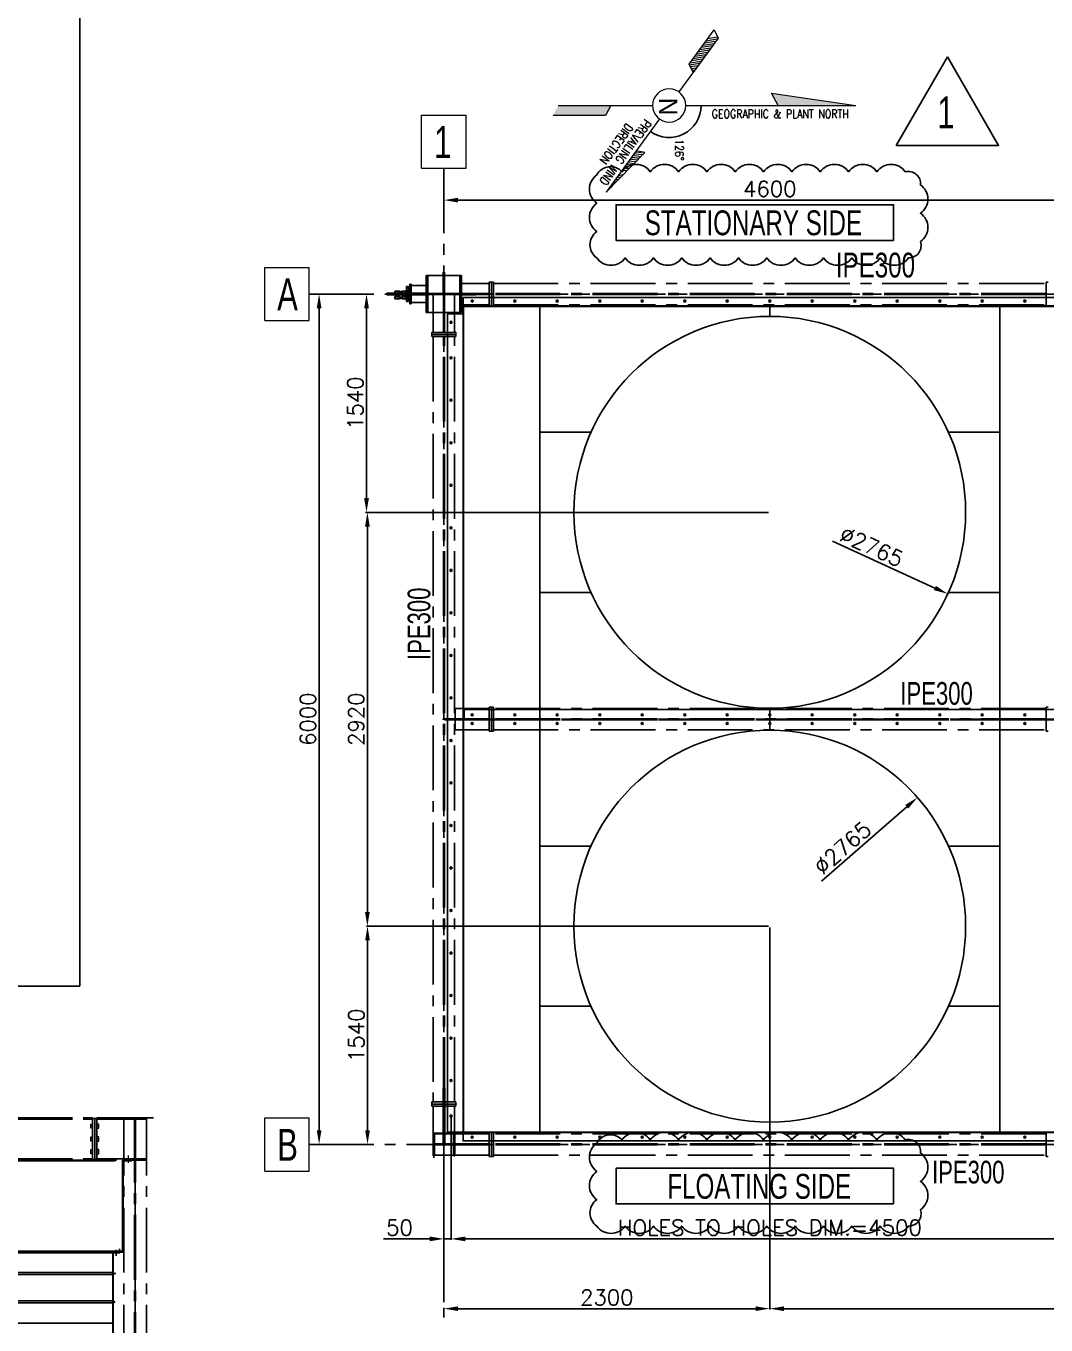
# Model space of a CAD drawing. Header units: inches. Extents: x 212980 to 238967, y -33384 to 2238.
# Drawn here: x 227657 to 231257, y -8235 to -3652 of the extents above; entities that cross this region are included whole.
import ezdxf
from ezdxf.enums import TextEntityAlignment as Align

# ---------------------------------------------------------------- set-up
doc = ezdxf.new("R2010")
doc.units = ezdxf.units.IN
doc.header["$LTSCALE"] = 15
doc.header["$MEASUREMENT"] = 0
for name, pattern in [('CENTER2', [28.575, 19.05, -3.175, 3.175, -3.175]), ('HIDDEN', [0.375, 0.25, -0.125]), ('XKITLINE00', [0])]:
    doc.linetypes.add(name, pattern=pattern)
doc.layers.get('Defpoints').update_dxf_attribs({"lineweight": 0})
for name, color, linetype in [('1', 1, 'Continuous'), ('Border', 7, 'Continuous'), ('CLOWD', 3, 'Continuous'), ('line', 7, 'Continuous'), ('xref-1$0$FILL', 1, 'Continuous')]:
    doc.layers.add(name, color=color, linetype=linetype)
for name, color, linetype, lineweight in [('Bolt', 7, 'Continuous', 0), ('Part', 2, 'Continuous', 0), ('PartMark', 3, 'Continuous', 0)]:
    doc.layers.add(name, color=color, linetype=linetype, lineweight=lineweight)
doc.styles.add('ARIAL_NARROW', font='ARIALN.TTF')
doc.styles.add('ROMANS', font='ROMANS.shx')
doc.styles.add('ROMANT', font='tunga.ttf')
doc.dimstyles.new('4', dxfattribs={"dimtxt": 55, "dimasz": 50, "dimexe": 3, "dimexo": 5, "dimgap": 12, "dimtad": 1, "dimdec": 0, "dimdsep": 46, "dimtxsty": 'ROMANS', "dimcen": 2.5, "dimclrd": 6, "dimclre": 6, "dimclrt": 2, "dimadec": 0, "dimazin": 0, "dimtfac": 1, "dimtdec": 0, "dimtmove": 0, "dimatfit": 3, "dimfxl": 1, "dimarcsym": 0})

# ---------------------------------------------------------------- blocks, each defined once
blk = doc.blocks.new('ZCF')
at = {"color": 3, "linetype": 'CENTER2', "ltscale": 7}
for p, q in [((137457.4, -43441), (137457.4, -43397.5)), ((140272.4, -43441), (140272.4, -43397.5)), ((140272.4, -43441), (140272.4, -43397.5)), ((137489.9, -43566), (137459.7, -43566)), ((140239.8, -43566), (140270.1, -43566)), ((140239.8, -43566), (140270.1, -43566)), ((137489.9, -43766), (137465.2, -43766)), ((140239.8, -43766), (140264.6, -43766)), ((140239.8, -43766), (140264.6, -43766))]:
    blk.add_line(p, q, dxfattribs=at)
for p, q in [((138859.2, -43419.2), (137564.8, -43419.1)), ((140156.1, -43419), (138870.5, -43419.2)), ((138859.2, -43558.7), (137566.7, -43558.6)), ((138859.2, -43573.4), (137566.9, -43573.3)), ((138870.5, -43558.7), (140154.1, -43558.6)), ((138870.5, -43573.4), (140153.8, -43573.4)), ((140248.2, -43558.6), (140251.4, -43558.6)), ((140248.2, -43573.4), (140251.4, -43573.4)), ((138859.2, -43758.7), (137566.7, -43758.6)), ((138859.2, -43773.4), (137566.9, -43773.3)), ((138870.5, -43758.7), (140154.1, -43758.6)), ((138870.5, -43773.4), (140153.8, -43773.4)), ((140248.2, -43758.6), (140251.4, -43758.6)), ((140248.2, -43773.4), (140251.4, -43773.4))]:
    blk.add_line(p, q)
at = {"color": 3, "linetype": 'CENTER2', "ltscale": 8}
for p, q in [((137457.4, -44027.2), (137457.4, -44000.7)), ((140272.4, -44027.2), (140272.4, -44000.7)), ((140272.4, -44027.2), (140272.4, -44000.7))]:
    blk.add_line(p, q, dxfattribs=at)
at = {"color": 42, "linetype": 'HIDDEN', "ltscale": 7}
blk.add_line((137482.4, -44012.8), (137484.2, -44012.8), dxfattribs=at)
at = {"layer": '1', "color": 0}
for p, q in [((138859.2, -43416), (138859.2, -44016)), ((138864.9, -43416), (138864.9, -44016)), ((138870.5, -43416), (138870.5, -44016)), ((137482.4, -44012.7), (138859.2, -44012.8))]:
    blk.add_line(p, q, dxfattribs=at)
at = {"layer": 'line'}
for p, q in [((137432.4, -43416), (140297.4, -43416)), ((137432.4, -43416), (137432.4, -43419.2)), ((137432.4, -43419.2), (137473.2, -43419.2)), ((137473.2, -43419.2), (137573.8, -43419)), ((137479.2, -43425.2), (137479.2, -43555.6)), ((137482.4, -43425.2), (137482.4, -43555.6)), ((140256.6, -43419.2), (140156.1, -43419)), ((140247.4, -43425.2), (140247.4, -43555.6)), ((140247.4, -43425.2), (140247.4, -43555.6)), ((140297.4, -43419.2), (140249.6, -43419.2)), ((140250.6, -43425.2), (140250.6, -43555.6)), ((140250.6, -43425.2), (140250.6, -43555.6)), ((140297.4, -43419.2), (140256.6, -43419.2)), ((140297.4, -43419.2), (140256.6, -43419.2)), ((140297.4, -43416), (140297.4, -43419.2)), ((140297.4, -43416), (140297.4, -43419.2)), ((137566.7, -43558.6), (137478.4, -43558.6)), ((137566.9, -43573.3), (137478.4, -43573.4)), ((137479.2, -43576.4), (137479.2, -43755.6)), ((137482.4, -43576.4), (137482.4, -43755.6)), ((140153.8, -43573.4), (140251.4, -43573.4)), ((140154.1, -43558.6), (140251.4, -43558.6)), ((140247.4, -43576.4), (140247.4, -43755.6)), ((140247.4, -43576.4), (140247.4, -43755.6)), ((140250.6, -43576.4), (140250.6, -43755.6)), ((140250.6, -43576.4), (140250.6, -43755.6)), ((137566.7, -43758.6), (137478.4, -43758.6)), ((137566.9, -43773.3), (137478.4, -43773.4)), ((137479.2, -43776.4), (137479.2, -44012.8)), ((137482.4, -43776.4), (137482.4, -44012.8)), ((140153.8, -43773.4), (140251.4, -43773.4)), ((140154.1, -43758.6), (140251.4, -43758.6)), ((140247.4, -43776.4), (140247.4, -44012.7)), ((140247.4, -43776.4), (140247.4, -44012.7)), ((140250.6, -43776.4), (140250.6, -43922.4)), ((140250.6, -43776.4), (140250.6, -44012.8)), ((137576.5, -43916), (137479.2, -43916)), ((137567.6, -43915.8), (138859.2, -43916)), ((138870.5, -43916), (140153.2, -43916)), ((140153.2, -43916), (140250.6, -43916)), ((140247.4, -43916), (140250.6, -43916)), ((137432.4, -44012.8), (137468.4, -44012.8)), ((137432.4, -44016), (137432.4, -44012.8)), ((137432.4, -44012.8), (137479.2, -44012.8)), ((137432.4, -44016), (137432.4, -44012.8)), ((137468.4, -44016), (137432.4, -44016)), ((137432.4, -44016), (137482.4, -44016)), ((137457.4, -44016), (140247.4, -44015.8)), ((140247.4, -44012.6), (138870.5, -44012.8)), ((140247.4, -44016), (140247.4, -44012.8)), ((140247.4, -44016), (140247.4, -44012.8)), ((140297.4, -44016), (140247.4, -44016)), ((140297.4, -44016), (140247.4, -44016)), ((140297.4, -44012.8), (140250.6, -44012.8)), ((140297.4, -44012.8), (140261.4, -44012.8)), ((140261.4, -44016), (140297.4, -44016)), ((140261.4, -44016), (140297.4, -44016)), ((140297.4, -44012.8), (140272.4, -44012.8)), ((140297.4, -44012.8), (140272.4, -44012.8)), ((140297.4, -44016), (140297.4, -44012.8)), ((140297.4, -44016), (140297.4, -44012.8)), ((140297.4, -44016), (140297.4, -44012.8)), ((140297.4, -44016), (140297.4, -44012.8))]:
    blk.add_line(p, q, dxfattribs=at)
for centre, radius, start, end in [((137473.2, -43425.2), 9.2, 0, 90), ((137473.2, -43425.2), 6, 0, 90), ((140256.6, -43425.2), 9.2, 90, 180), ((140256.6, -43425.2), 9.2, 90, 180), ((140256.6, -43425.2), 6, 90, 180), ((140256.6, -43425.2), 6, 90, 180), ((137479.2, -43566), 6, 120, 240), ((137473.2, -43555.6), 6, 300, 0), ((137473.2, -43576.4), 6, 0, 60), ((137482.4, -43566), 6, 120, 240), ((137476.4, -43555.6), 6, 300, 0), ((137476.4, -43576.4), 6, 0, 60), ((140253.4, -43555.6), 6, 180, 240), ((140253.4, -43555.6), 6, 180, 240), ((140253.4, -43576.4), 6, 120, 180), ((140253.4, -43576.4), 6, 120, 180), ((140247.4, -43566), 6, 300, 60), ((140247.4, -43566), 6, 300, 60), ((140256.6, -43555.6), 6, 180, 240), ((140256.6, -43555.6), 6, 180, 240), ((140256.6, -43576.4), 6, 120, 180), ((140256.6, -43576.4), 6, 120, 180), ((140250.6, -43566), 6, 300, 60), ((140250.6, -43566), 6, 300, 60), ((137479.2, -43766), 6, 120, 240), ((137473.2, -43755.6), 6, 300, 0), ((137473.2, -43776.4), 6, 0, 60), ((137482.4, -43766), 6, 120, 240), ((137476.4, -43755.6), 6, 300, 0), ((137476.4, -43776.4), 6, 0, 60), ((140253.4, -43755.6), 6, 180, 240), ((140253.4, -43755.6), 6, 180, 240), ((140253.4, -43776.4), 6, 120, 180), ((140253.4, -43776.4), 6, 120, 180), ((140247.4, -43766), 6, 300, 60), ((140247.4, -43766), 6, 300, 60), ((140256.6, -43755.6), 6, 180, 240), ((140256.6, -43755.6), 6, 180, 240), ((140256.6, -43776.4), 6, 120, 180), ((140256.6, -43776.4), 6, 120, 180), ((140250.6, -43766), 6, 300, 60), ((140250.6, -43766), 6, 300, 60)]:
    blk.add_arc(centre, radius, start, end, dxfattribs=at)
blk = doc.blocks.new('*D47')
at = {"color": 6, "lineweight": -2, "ltscale": 200, "transparency": 16777216}
for p, q in [((229132.1, -4325.1), (229132.1, -4263.7)), ((229182.1, -4266.7), (231382.1, -4266.7)), ((231432.1, -4271.7), (231432.1, -4269.7))]:
    blk.add_line(p, q, dxfattribs=at)
at = {"color": 6, "ltscale": 200, "transparency": 16777216}
for points in [[(229182.1, -4258.4), (229182.1, -4275), (229132.1, -4266.7)], [(231382.1, -4258.4), (231382.1, -4275), (231432.1, -4266.7)]]:
    blk.add_solid(points, dxfattribs=at)
at = {"layer": 'Defpoints', "color": 0, "ltscale": 200, "transparency": 16777216}
for p in [(231432.1, -4266.7), (231432.1, -4266.7), (229132.1, -4330.1)]:
    blk.add_point(p, dxfattribs=at)
at = {"color": 2, "ltscale": 200, "transparency": 16777216, "insert": (230282.1, -4227.2), "char_height": 55, "attachment_point": 5, "style": 'ROMANS'}
blk.add_mtext('4600', dxfattribs=at)
blk = doc.blocks.new('*D50')
at = {"color": 6, "lineweight": -2, "ltscale": 200, "transparency": 16777216}
for p, q in [((230282.1, -6833.1), (230282.1, -8180.4)), ((232582.1, -6833.1), (232582.1, -8180.4)), ((232532.1, -8177.4), (230332.1, -8177.4))]:
    blk.add_line(p, q, dxfattribs=at)
at = {"color": 6, "ltscale": 200, "transparency": 16777216}
for points in [[(230332.1, -8169.1), (230332.1, -8185.7), (230282.1, -8177.4)], [(232532.1, -8169.1), (232532.1, -8185.7), (232582.1, -8177.4)]]:
    blk.add_solid(points, dxfattribs=at)
at = {"layer": 'Defpoints', "color": 0, "ltscale": 200, "transparency": 16777216}
for p in [(230282.1, -6828.1), (232582.1, -6828.1), (230282.1, -8177.4)]:
    blk.add_point(p, dxfattribs=at)
at = {"color": 2, "ltscale": 200, "transparency": 16777216, "insert": (231432.1, -8137.9), "char_height": 55, "attachment_point": 5, "style": 'ROMANS'}
blk.add_mtext('4600', dxfattribs=at)
blk = doc.blocks.new('*D51')
at = {"color": 6, "lineweight": -2, "ltscale": 200, "transparency": 16777216}
for p, q in [((230282.1, -6833.1), (230282.1, -8180.4)), ((229132.1, -8208.7), (229132.1, -8174.4)), ((230232.1, -8177.4), (229182.1, -8177.4))]:
    blk.add_line(p, q, dxfattribs=at)
at = {"color": 6, "ltscale": 200, "transparency": 16777216}
for points in [[(229182.1, -8169.1), (229182.1, -8185.7), (229132.1, -8177.4)], [(230232.1, -8169.1), (230232.1, -8185.7), (230282.1, -8177.4)]]:
    blk.add_solid(points, dxfattribs=at)
at = {"layer": 'Defpoints', "color": 0, "ltscale": 200, "transparency": 16777216}
for p in [(230282.1, -6828.1), (229132.1, -8177.4), (229132.1, -8213.7)]:
    blk.add_point(p, dxfattribs=at)
at = {"color": 2, "ltscale": 200, "transparency": 16777216, "insert": (229707.1, -8137.9), "char_height": 55, "attachment_point": 5, "style": 'ROMANS'}
blk.add_mtext('2300', dxfattribs=at)
blk = doc.blocks.new('*D52')
at = {"color": 6, "lineweight": -2, "ltscale": 200, "transparency": 16777216}
for p, q in [((228733.8, -4598.1), (228861.9, -4598.1)), ((228858.9, -4648.1), (228858.9, -5318.1)), ((230277.1, -5368.1), (228855.9, -5368.1))]:
    blk.add_line(p, q, dxfattribs=at)
at = {"color": 6, "ltscale": 200, "transparency": 16777216}
for points in [[(228850.6, -4648.1), (228867.3, -4648.1), (228858.9, -4598.1)], [(228850.6, -5318.1), (228867.3, -5318.1), (228858.9, -5368.1)]]:
    blk.add_solid(points, dxfattribs=at)
at = {"layer": 'Defpoints', "color": 0, "ltscale": 200, "transparency": 16777216}
for p in [(228728.8, -4598.1), (228858.9, -5368.1), (230282.1, -5368.1)]:
    blk.add_point(p, dxfattribs=at)
at = {"color": 2, "ltscale": 200, "transparency": 16777216, "insert": (228819.4, -4983.1), "char_height": 55, "attachment_point": 5, "rotation": 90, "style": 'ROMANS'}
blk.add_mtext('1540', dxfattribs=at)
blk = doc.blocks.new('*D53')
at = {"color": 6, "lineweight": -2, "ltscale": 200, "transparency": 16777216}
for p, q in [((230277.1, -5368.1), (228858.9, -5368.1)), ((228861.9, -5418.1), (228861.9, -6778.1)), ((230277.1, -6828.1), (228858.9, -6828.1))]:
    blk.add_line(p, q, dxfattribs=at)
at = {"color": 6, "ltscale": 200, "transparency": 16777216}
for points in [[(228853.6, -5418.1), (228870.3, -5418.1), (228861.9, -5368.1)], [(228853.6, -6778.1), (228870.3, -6778.1), (228861.9, -6828.1)]]:
    blk.add_solid(points, dxfattribs=at)
at = {"layer": 'Defpoints', "color": 0, "ltscale": 200, "transparency": 16777216}
for p in [(230282.1, -5368.1), (228861.9, -6828.1), (230282.1, -6828.1)]:
    blk.add_point(p, dxfattribs=at)
at = {"color": 2, "ltscale": 200, "transparency": 16777216, "insert": (228822.4, -6098.1), "char_height": 55, "attachment_point": 5, "rotation": 90, "style": 'ROMANS'}
blk.add_mtext('2920', dxfattribs=at)
blk = doc.blocks.new('*D54')
at = {"color": 6, "lineweight": -2, "ltscale": 200, "transparency": 16777216}
for p, q in [((230277.1, -6828.1), (228859.4, -6828.1)), ((228862.4, -6878.1), (228862.4, -7548.1)), ((228857.4, -7598.1), (228859.4, -7598.1))]:
    blk.add_line(p, q, dxfattribs=at)
at = {"color": 6, "ltscale": 200, "transparency": 16777216}
for points in [[(228854.1, -6878.1), (228870.7, -6878.1), (228862.4, -6828.1)], [(228854.1, -7548.1), (228870.7, -7548.1), (228862.4, -7598.1)]]:
    blk.add_solid(points, dxfattribs=at)
at = {"layer": 'Defpoints', "color": 0, "ltscale": 200, "transparency": 16777216}
for p in [(230282.1, -6828.1), (228862.4, -7598.1), (228862.4, -7598.1)]:
    blk.add_point(p, dxfattribs=at)
at = {"color": 2, "ltscale": 200, "transparency": 16777216, "insert": (228822.9, -7213.1), "char_height": 55, "attachment_point": 5, "rotation": 90, "style": 'ROMANS'}
blk.add_mtext('1540', dxfattribs=at)
blk = doc.blocks.new('*D116')
at = {"color": 6, "lineweight": -2, "ltscale": 200, "transparency": 16777216}
for p, q in [((228753, -4598.1), (228688.6, -4598.1)), ((228691.6, -7548.1), (228691.6, -4648.1)), ((228753, -7598.1), (228688.6, -7598.1))]:
    blk.add_line(p, q, dxfattribs=at)
at = {"color": 6, "ltscale": 200, "transparency": 16777216}
for points in [[(228683.3, -4648.1), (228699.9, -4648.1), (228691.6, -4598.1)], [(228683.3, -7548.1), (228699.9, -7548.1), (228691.6, -7598.1)]]:
    blk.add_solid(points, dxfattribs=at)
at = {"layer": 'Defpoints', "color": 0, "ltscale": 200, "transparency": 16777216}
for p in [(228691.6, -4598.1), (228758, -4598.1), (228758, -7598.1)]:
    blk.add_point(p, dxfattribs=at)
at = {"color": 2, "ltscale": 200, "transparency": 16777216, "insert": (228652.1, -6098.1), "char_height": 55, "attachment_point": 5, "rotation": 90, "style": 'ROMANS'}
blk.add_mtext('6000', dxfattribs=at)
blk = doc.blocks.new('*D117')
at = {"color": 6, "lineweight": -2, "ltscale": 200, "transparency": 16777216}
blk.add_line((230464.1, -6669.5), (230765.5, -6406.8), dxfattribs=at)
at = {"color": 6, "ltscale": 200, "transparency": 16777216}
blk.add_solid([(230760, -6400.6), (230771, -6413.1), (230803.2, -6374)], dxfattribs=at)
at = {"layer": 'Defpoints', "color": 0, "ltscale": 200, "transparency": 16777216}
for p in [(230803.2, -6374), (229760.9, -7282.3)]:
    blk.add_point(p, dxfattribs=at)
at = {"color": 2, "ltscale": 200, "transparency": 16777216, "insert": (230539, -6551.8), "char_height": 55, "attachment_point": 5, "rotation": 41.0722, "style": 'ROMANS'}
blk.add_mtext('∅2765', dxfattribs=at)
blk = doc.blocks.new('*D118')
at = {"color": 6, "lineweight": -2, "ltscale": 200, "transparency": 16777216}
blk.add_line((230503.2, -5469.4), (230865.1, -5635.1), dxfattribs=at)
at = {"color": 6, "ltscale": 200, "transparency": 16777216}
blk.add_solid([(230868.6, -5627.5), (230861.6, -5642.7), (230910.6, -5655.9)], dxfattribs=at)
at = {"layer": 'Defpoints', "color": 0, "ltscale": 200, "transparency": 16777216}
for p in [(229653.6, -5080.4), (230910.6, -5655.9)]:
    blk.add_point(p, dxfattribs=at)
at = {"color": 2, "ltscale": 200, "transparency": 16777216, "insert": (230641.3, -5489.2), "char_height": 55, "attachment_point": 5, "rotation": 335.3991, "style": 'ROMANS'}
blk.add_mtext('∅2765', dxfattribs=at)
blk = doc.blocks.new('FV H')
at = {"layer": 'Border'}
for points in [[(257935, -22158), (257769, -23293), (257936, -23205)], [(258069, -25527), (257935, -25457), (257935, -26162), (258069, -26232)]]:
    blk.add_hatch(color=1, dxfattribs=at).paths.add_polyline_path(points)
at = {"layer": 'Border', "color": 1, "linetype": 'Continuous', "lineweight": 0}
for p, q in [((257769, -23293), (257935, -22158)), ((257935, -23205), (257768, -23293)), ((257935, -25457), (258069, -25527)), ((258069, -25527), (258069, -26232))]:
    blk.add_line(p, q, dxfattribs=at)
at = {"layer": 'Border', "color": 3, "linetype": 'Continuous', "lineweight": 0}
for p, q in [((257935, -24447), (257935, -22158)), ((256920, -24067), (257029, -24013)), ((256920, -24067), (257029, -24013)), ((257382, -24402), (256920, -24067)), ((257382, -24402), (256920, -24067)), ((257018, -24018), (257040, -24154)), ((257029, -24013), (257754, -24539)), ((257029, -24013), (257491, -24348)), ((257045, -24024), (257069, -24175)), ((257075, -24046), (257099, -24197)), ((257105, -24067), (257129, -24218)), ((257135, -24089), (257158, -24240)), ((257164, -24111), (257188, -24262)), ((257194, -24132), (257218, -24283)), ((257224, -24154), (257248, -24305)), ((257254, -24175), (257277, -24326)), ((257283, -24197), (257307, -24348)), ((257313, -24219), (257337, -24370)), ((257343, -24240), (257367, -24391)), ((257372, -24262), (257394, -24396)), ((257491, -24348), (257382, -24402)), ((257491, -24348), (257382, -24402)), ((257402, -24283), (257418, -24384)), ((257432, -24305), (257443, -24372)), ((257462, -24326), (257467, -24360)), ((257491, -24348), (257491, -24348)), ((258116, -24802), (259100, -25517)), ((257935, -26162), (257935, -24895)), ((258569, -24997), (258545, -25113)), ((258546, -25114), (259100, -25517)), ((258550, -25095), (258554, -25120)), ((258564, -25020), (258583, -25142)), ((258569, -24997), (259100, -25517)), ((259100, -25517), (258569, -24997)), ((258590, -25018), (258613, -25163)), ((258621, -25048), (258643, -25185)), ((258652, -25079), (258672, -25206)), ((258683, -25109), (258702, -25228)), ((258715, -25140), (258732, -25249)), ((258746, -25170), (258762, -25271)), ((258777, -25201), (258791, -25293)), ((258808, -25231), (258821, -25314)), ((258870, -25292), (258881, -25357)), ((258901, -25322), (258910, -25379)), ((257935, -25457), (258069, -25527)), ((258932, -25353), (258940, -25401)), ((258964, -25383), (258970, -25422)), ((258995, -25414), (258999, -25444)), ((258069, -25527), (258069, -26232))]:
    blk.add_line(p, q, dxfattribs=at)
blk.add_ellipse((257935, -24670), major_axis=(-158, -158), ratio=1, start_param=3.926991, end_param=10.210176, dxfattribs=at)
at = {"layer": 'xref-1$0$FILL', "color": 2, "ltscale": 10}
blk.add_arc((257935, -24670), 431, 323.9925, 90, dxfattribs=at)
at = {"layer": 'Border', "color": 2, "style": 'ROMANS', "width": 0.8}
for s, height, rotation, p in [('GEOGRAPHIC & PLANT NORTH', 115.62, 90, (258049, -23176)), ('PREVAILING WIND', 115.62, 324, (258567, -25259)), ('DIRECTION', 115.6, 324, (258455, -25381))]:
    blk.add_text(s, height=height, rotation=rotation, dxfattribs=at).set_placement(p, align=Align.MIDDLE)
at = {"layer": 'Border', "color": 3, "linetype": 'Continuous', "lineweight": 0, "style": 'ROMANT'}
blk.add_text('N', height=246, rotation=180.0332, dxfattribs=at).set_placement((258070, -24561))
at = {"layer": 'Border', "color": 2, "style": 'ROMANS', "width": 0.8}
blk.add_text('126%%D', height=115.6, dxfattribs=at).set_placement((258533, -24533), align=Align.MIDDLE)
blk = doc.blocks.new('*D481')
at = {"color": 6, "lineweight": -2, "ltscale": 200, "transparency": 16777216}
for p, q in [((229157.1, -7502.8), (229157.1, -7934.2)), ((229132.1, -7755.5), (229132.1, -7934.2)), ((229082.1, -7931.2), (228919, -7931.2)), ((229157.1, -7931.2), (229132.1, -7931.2)), ((229207.1, -7931.2), (229257.1, -7931.2))]:
    blk.add_line(p, q, dxfattribs=at)
at = {"color": 6, "ltscale": 200, "transparency": 16777216}
for points in [[(229082.1, -7922.9), (229082.1, -7939.6), (229132.1, -7931.2)], [(229207.1, -7922.9), (229207.1, -7939.6), (229157.1, -7931.2)]]:
    blk.add_solid(points, dxfattribs=at)
at = {"layer": 'Defpoints', "color": 0, "ltscale": 200, "transparency": 16777216}
for p in [(229157.1, -7497.8), (229132.1, -7750.5), (229157.1, -7931.2)]:
    blk.add_point(p, dxfattribs=at)
at = {"color": 2, "ltscale": 200, "transparency": 16777216, "insert": (228975.5, -7891.7), "char_height": 55, "attachment_point": 5, "style": 'ROMANS'}
blk.add_mtext('50', dxfattribs=at)
blk = doc.blocks.new('*D482')
at = {"color": 6, "lineweight": -2, "ltscale": 200, "transparency": 16777216}
for p, q in [((229157.1, -7502.8), (229157.1, -7934.2)), ((231407.1, -7506.3), (231407.1, -7934.2)), ((229207.1, -7931.2), (231357.1, -7931.2))]:
    blk.add_line(p, q, dxfattribs=at)
at = {"color": 6, "ltscale": 200, "transparency": 16777216}
for points in [[(229207.1, -7922.9), (229207.1, -7939.6), (229157.1, -7931.2)], [(231357.1, -7922.9), (231357.1, -7939.6), (231407.1, -7931.2)]]:
    blk.add_solid(points, dxfattribs=at)
at = {"layer": 'Defpoints', "color": 0, "ltscale": 200, "transparency": 16777216}
for p in [(229157.1, -7497.8), (231407.1, -7501.3), (231407.1, -7931.2)]:
    blk.add_point(p, dxfattribs=at)
at = {"color": 2, "ltscale": 200, "transparency": 16777216, "insert": (230282.1, -7891.7), "char_height": 55, "attachment_point": 5, "style": 'ROMANS'}
blk.add_mtext('HOLES TO HOLES DIM.=4500', dxfattribs=at)

msp = doc.modelspace()

# ---------------------------------------------------------------- linework, layer by layer
at = {"color": 7, "ltscale": 200}
for p, q in [((227846.68, -7039.91), (227846.68, -3578.13)), ((221211.32, -7039.91), (227846.68, -7039.91))]:
    msp.add_line(p, q, dxfattribs=at)
at = {"color": 3, "linetype": 'CENTER2', "ltscale": 0.8}
for p, q in [((229132.06, -4154.41), (229132.06, -8207.43)), ((229069.56, -4663.14), (229069.56, -4533.14)), ((229069.56, -4533.14), (229075.81, -4533.14)), ((229075.81, -4533.14), (229075.81, -4596.27)), ((229129.56, -4596.27), (229129.56, -4521.27)), ((229129.56, -4521.27), (229134.56, -4521.27)), ((229134.56, -4521.27), (229134.56, -4596.27)), ((229188.31, -4596.27), (229188.31, -4533.14)), ((229194.56, -4533.14), (229188.31, -4533.14)), ((229194.56, -4663.14), (229194.56, -4533.14)), ((229007.06, -4571.98), (229000.46, -4571.98)), ((229000.46, -4589.3), (229000.46, -4571.98)), ((229000.46, -4576.31), (229007.06, -4576.31)), ((229007.06, -4589.3), (229007.06, -4571.98)), ((229007.06, -4575.14), (229012.06, -4575.14)), ((229007.06, -4575.64), (229012.06, -4575.64)), ((229012.06, -4563.14), (229017.06, -4563.14)), ((229012.06, -4633.14), (229012.06, -4563.14)), ((229017.06, -4563.14), (229017.06, -4568.14)), ((229017.06, -4568.14), (229017.06, -4628.14)), ((229069.56, -4568.14), (229017.06, -4568.14)), ((229017.06, -4568.14), (229017.06, -4628.14)), ((229069.56, -4628.14), (229069.56, -4568.14)), ((229194.56, -4560.64), (229292.06, -4560.64)), ((229194.56, -4560.64), (229194.56, -4635.64)), ((229299.56, -4555.64), (229292.06, -4555.64)), ((229292.06, -4555.64), (229292.06, -4560.64)), ((229292.06, -4560.64), (229292.06, -4635.64)), ((229292.06, -4635.64), (229292.06, -4560.64)), ((229307.06, -4555.64), (229299.56, -4555.64)), ((229299.56, -4555.64), (229299.56, -4640.64)), ((229299.56, -4640.64), (229299.56, -4555.64)), ((229307.06, -4555.64), (229307.06, -4560.64)), ((229307.06, -4560.64), (229307.06, -4635.64)), ((229307.06, -4560.64), (231257.06, -4560.64)), ((229307.06, -4635.64), (229307.06, -4560.64)), ((231264.56, -4555.64), (231257.06, -4555.64)), ((231257.06, -4555.64), (231257.06, -4560.64)), ((231257.06, -4560.64), (231257.06, -4635.64)), ((231257.06, -4635.64), (231257.06, -4560.64)), ((228656.71, -4598.14), (234020.17, -4598.14)), ((228931.13, -4595.14), (229012.06, -4595.14)), ((228931.13, -4595.14), (228931.13, -4601.14)), ((228931.13, -4601.14), (229012.06, -4601.14)), ((228977.45, -4587.88), (228959.04, -4587.88)), ((228959.04, -4587.88), (228959.04, -4595.14)), ((228977.45, -4607.14), (228959.04, -4607.14)), ((228959.04, -4607.14), (228959.04, -4614.4)), ((228977.45, -4614.4), (228959.04, -4614.4)), ((228961.51, -4587.88), (228961.51, -4595.14)), ((228961.51, -4607.14), (228961.51, -4614.4)), ((228962.32, -4601.14), (228962.32, -4607.14)), ((228962.93, -4601.14), (228962.93, -4607.14)), ((228970.71, -4587.88), (228970.71, -4595.14)), ((228970.71, -4607.14), (228970.71, -4614.4)), ((228973.56, -4601.14), (228973.56, -4607.14)), ((228974.17, -4601.14), (228974.17, -4607.14)), ((228977.45, -4587.88), (228977.45, -4595.14)), ((228977.45, -4607.14), (228977.45, -4614.4)), ((229002.19, -4587.88), (228983.79, -4587.88)), ((228983.79, -4587.88), (228983.79, -4595.14)), ((229002.19, -4607.14), (228983.79, -4607.14)), ((228983.79, -4607.14), (228983.79, -4614.4)), ((229002.19, -4614.4), (228983.79, -4614.4)), ((228986.25, -4587.88), (228986.25, -4595.14)), ((228986.25, -4607.14), (228986.25, -4614.4)), ((228987.07, -4601.14), (228987.07, -4607.14)), ((228987.07, -4601.14), (228987.07, -4607.14)), ((228987.68, -4601.14), (228987.68, -4607.14)), ((228995.46, -4587.88), (228995.46, -4595.14)), ((228995.46, -4607.14), (228995.46, -4614.4)), ((228998.29, -4595.14), (228998.29, -4601.14)), ((228998.29, -4595.14), (229069.56, -4595.14)), ((228998.29, -4601.14), (229069.56, -4601.14)), ((228998.3, -4601.14), (228998.3, -4607.14)), ((228998.92, -4601.14), (228998.92, -4607.14)), ((228998.92, -4601.14), (228998.92, -4607.14)), ((229000.46, -4584.97), (229007.06, -4584.97)), ((229007.06, -4589.3), (229000.46, -4589.3)), ((229007.06, -4606.98), (229000.46, -4606.98)), ((229000.46, -4624.3), (229000.46, -4606.98)), ((229000.46, -4611.31), (229007.06, -4611.31)), ((229000.46, -4619.97), (229007.06, -4619.97)), ((229007.06, -4624.3), (229000.46, -4624.3)), ((229002.19, -4587.88), (229002.19, -4595.14)), ((229002.19, -4607.14), (229002.19, -4614.4)), ((229007.06, -4585.64), (229012.06, -4585.64)), ((229007.06, -4586.14), (229012.06, -4586.14)), ((229007.06, -4624.3), (229007.06, -4606.98)), ((229007.06, -4610.14), (229012.06, -4610.14)), ((229007.06, -4610.64), (229012.06, -4610.64)), ((229007.06, -4620.64), (229012.06, -4620.64)), ((229007.06, -4621.14), (229012.06, -4621.14)), ((229012.06, -4587.88), (229008.54, -4587.88)), ((229008.54, -4587.88), (229008.54, -4595.14)), ((229012.06, -4607.14), (229008.54, -4607.14)), ((229008.54, -4607.14), (229008.54, -4614.4)), ((229008.54, -4614.4), (229012.06, -4614.4)), ((229011.01, -4587.88), (229011.01, -4595.14)), ((229011.01, -4607.14), (229011.01, -4614.4)), ((229011.82, -4601.14), (229011.82, -4607.14)), ((229017.06, -4596.89), (229069.56, -4596.89)), ((229017.06, -4599.39), (229069.56, -4599.39)), ((229017.06, -4628.14), (229069.56, -4628.14)), ((229017.06, -4628.14), (229017.06, -4633.14)), ((229019.56, -4595.64), (229069.56, -4595.64)), ((229019.56, -4595.64), (229019.56, -4600.64)), ((229019.56, -4600.64), (229069.56, -4600.64)), ((229069.56, -4595.14), (229069.56, -4601.14)), ((229069.56, -4601.14), (229069.56, -4595.14)), ((229069.56, -4595.64), (229069.56, -4600.64)), ((229075.81, -4596.27), (229188.31, -4596.27)), ((229188.31, -4600.02), (229075.81, -4600.02)), ((229075.81, -4663.14), (229075.81, -4600.02)), ((229094.56, -4733.14), (229094.56, -4600.02)), ((229169.56, -4600.02), (229094.56, -4600.02)), ((229130.29, -4733.14), (229130.29, -4600.02)), ((229133.84, -4733.14), (229133.84, -4600.02)), ((229169.56, -4733.14), (229169.56, -4600.02)), ((229188.31, -4663.14), (229188.31, -4600.02)), ((229244.56, -4595.64), (229194.56, -4595.64)), ((229292.06, -4596.37), (229194.56, -4596.37)), ((229292.06, -4599.92), (229194.56, -4599.92)), ((229194.56, -4600.64), (229244.56, -4600.64)), ((231257.06, -4596.37), (229307.06, -4596.37)), ((231257.06, -4599.92), (229307.06, -4599.92)), ((229017.06, -4633.14), (229012.06, -4633.14)), ((229069.56, -4663.14), (229075.81, -4663.14)), ((229194.56, -4663.14), (229188.31, -4663.14)), ((229194.56, -4635.64), (229292.06, -4635.64)), ((229292.06, -4640.64), (229292.06, -4635.64)), ((229292.06, -4640.64), (229299.56, -4640.64)), ((229307.06, -4640.64), (229299.56, -4640.64)), ((229307.06, -4635.64), (231257.06, -4635.64)), ((229307.06, -4640.64), (229307.06, -4635.64)), ((231257.06, -4640.64), (231257.06, -4635.64)), ((231257.06, -4640.64), (231264.56, -4640.64)), ((229094.56, -4733.14), (229089.56, -4733.14)), ((229089.56, -4733.14), (229089.56, -4740.64)), ((229089.56, -4740.64), (229174.56, -4740.64)), ((229174.56, -4740.64), (229089.56, -4740.64)), ((229089.56, -4740.64), (229089.56, -4748.14)), ((229089.56, -4748.14), (229174.56, -4748.14)), ((229169.56, -4733.14), (229094.56, -4733.14)), ((229094.56, -4733.14), (229169.56, -4733.14)), ((229169.56, -4748.2), (229094.56, -4748.2)), ((229094.56, -4748.2), (229094.56, -7448.2)), ((229100.9, -4748.14), (229100.9, -4748.2)), ((229105.23, -4748.14), (229105.23, -4748.2)), ((229113.89, -4748.14), (229113.89, -4748.2)), ((229118.22, -4748.14), (229118.22, -4748.2)), ((229130.29, -7448.2), (229130.29, -4748.2)), ((229133.84, -7448.2), (229133.84, -4748.2)), ((229145.9, -4748.14), (229145.9, -4748.2)), ((229148.32, -4747.71), (229148.32, -4747.66)), ((229150.23, -4747.71), (229150.23, -4747.66)), ((229150.23, -4748.14), (229150.23, -4748.2)), ((229158.89, -4747.71), (229158.89, -4747.66)), ((229158.89, -4748.14), (229158.89, -4748.2)), ((229163.22, -4747.71), (229163.22, -4747.66)), ((229163.22, -4748.14), (229163.22, -4748.2)), ((229169.56, -4732.66), (229174.56, -4732.66)), ((229174.56, -4733.14), (229169.56, -4733.14)), ((229169.56, -7448.2), (229169.56, -4748.2)), ((229174.56, -4740.16), (229174.56, -4732.66)), ((229174.56, -4740.64), (229174.56, -4733.14)), ((229174.56, -4747.66), (229174.56, -4740.16)), ((229174.56, -4748.14), (229174.56, -4740.64)), ((229172.06, -6135.64), (229172.06, -6060.64)), ((229172.06, -6060.64), (229292.06, -6060.64)), ((229299.56, -6055.64), (229292.06, -6055.64)), ((229292.06, -6060.64), (229292.06, -6055.64)), ((229292.06, -6060.64), (229292.06, -6135.64)), ((229292.06, -6135.64), (229292.06, -6060.64)), ((229307.06, -6055.64), (229299.56, -6055.64)), ((229299.56, -6055.64), (229299.56, -6140.64)), ((229299.56, -6140.64), (229299.56, -6055.64)), ((229307.06, -6060.64), (229307.06, -6055.64)), ((229307.06, -6135.64), (229307.06, -6060.64)), ((231257.06, -6060.64), (229307.06, -6060.64)), ((229307.06, -6135.64), (229307.06, -6060.64)), ((231264.56, -6055.64), (231257.06, -6055.64)), ((231257.06, -6060.64), (231257.06, -6055.64)), ((231257.06, -6135.64), (231257.06, -6060.64)), ((231257.06, -6135.64), (231257.06, -6060.64)), ((229169.56, -6096.37), (229133.84, -6096.37)), ((229169.56, -6099.92), (229133.84, -6099.92)), ((229292.06, -6096.37), (229172.06, -6096.37)), ((229292.06, -6099.92), (229172.06, -6099.92)), ((229292.06, -6135.64), (229172.06, -6135.64)), ((229204.06, -6098.19), (231360.06, -6098.14)), ((229204.06, -6100.19), (231360.06, -6100.14)), ((229292.06, -6140.64), (229292.06, -6135.64)), ((229292.06, -6140.64), (229299.56, -6140.64)), ((229299.56, -6140.64), (229307.06, -6140.64)), ((231257.06, -6096.37), (229307.06, -6096.37)), ((231257.06, -6099.92), (229307.06, -6099.92)), ((229307.06, -6135.64), (231257.06, -6135.64)), ((229307.06, -6140.64), (229307.06, -6135.64)), ((231257.06, -6140.64), (231257.06, -6135.64)), ((231257.06, -6140.64), (231264.56, -6140.64)), ((229129.06, -7399.01), (229129.06, -7448.2)), ((229135.06, -7448.2), (229135.06, -7399.01)), ((229089.56, -7455.75), (229089.56, -7448.25)), ((229089.56, -7448.25), (229174.56, -7448.25)), ((229089.56, -7455.75), (229174.56, -7455.75)), ((229089.56, -7455.75), (229089.56, -7463.25)), ((229089.56, -7455.75), (229174.56, -7455.75)), ((229089.56, -7463.25), (229094.56, -7463.25)), ((229094.56, -7448.2), (229169.56, -7448.2)), ((229169.56, -7463.25), (229094.56, -7463.25)), ((229094.56, -7463.25), (229094.56, -7558.14)), ((229094.56, -7463.25), (229169.56, -7463.25)), ((229100.9, -7448.2), (229100.9, -7448.25)), ((229105.23, -7448.2), (229105.23, -7448.25)), ((229113.89, -7448.2), (229113.89, -7448.25)), ((229115.8, -7448.2), (229115.8, -7448.25)), ((229118.22, -7448.2), (229118.22, -7448.25)), ((229123.06, -7448.2), (229123.06, -7448.25)), ((229129.06, -7448.25), (229129.06, -7448.2)), ((229129.06, -7558.14), (229129.06, -7448.25)), ((229129.56, -7558.14), (229129.56, -7461.8)), ((229134.56, -7461.8), (229129.56, -7461.8)), ((229129.56, -7468.14), (229134.56, -7468.14)), ((229130.29, -7558.14), (229130.29, -7463.25)), ((229133.84, -7558.14), (229133.84, -7463.25)), ((229134.56, -7558.14), (229134.56, -7461.8)), ((229135.06, -7448.25), (229135.06, -7448.2)), ((229135.06, -7558.14), (229135.06, -7448.25)), ((229142.32, -7448.2), (229142.32, -7448.25)), ((229158.89, -7447.77), (229158.89, -7447.71)), ((229158.89, -7448.2), (229158.89, -7448.25)), ((229163.22, -7447.77), (229163.22, -7447.71)), ((229163.22, -7448.2), (229163.22, -7448.25)), ((229169.56, -7462.77), (229174.56, -7462.77)), ((229174.56, -7463.25), (229169.56, -7463.25)), ((229169.56, -7558.14), (229169.56, -7463.25)), ((229174.56, -7455.27), (229174.56, -7447.77)), ((229174.56, -7455.75), (229174.56, -7448.25)), ((229174.56, -7462.77), (229174.56, -7455.27)), ((229174.56, -7463.25), (229174.56, -7455.75)), ((225192.2, -7503.57), (227892.2, -7503.57)), ((225192.2, -7508.92), (227892.2, -7508.92)), ((227892.2, -7653.57), (227892.2, -7503.57)), ((227892.26, -7651.07), (227892.26, -7506.07)), ((227892.26, -7506.07), (227899.76, -7506.07)), ((227899.76, -7651.07), (227899.76, -7506.07)), ((227899.76, -7506.07), (227907.26, -7506.07)), ((227899.76, -7651.07), (227899.76, -7506.07)), ((227977.15, -7503.57), (227907.15, -7503.57)), ((227907.15, -7506.07), (227907.15, -7503.57)), ((228002.15, -7508.92), (227907.15, -7508.92)), ((227907.26, -7651.07), (227907.26, -7506.07)), ((227977.15, -7503.57), (228107.15, -7503.57)), ((228002.15, -9421.57), (228002.15, -7503.57)), ((228004.65, -7508.92), (228004.65, -7503.57)), ((228004.65, -7503.57), (228079.65, -7503.57)), ((228040.37, -7508.92), (228004.65, -7508.92)), ((228040.27, -7503.57), (228040.27, -9421.57)), ((228040.37, -7648.22), (228040.37, -7508.92)), ((228042.15, -9651.23), (228042.15, -7503.57)), ((228079.65, -7508.92), (228043.92, -7508.92)), ((228043.92, -7508.92), (228043.92, -7648.22)), ((228044.02, -7503.57), (228044.02, -9421.57)), ((228079.65, -7503.57), (228079.65, -7508.92)), ((228082.15, -9421.57), (228082.15, -7503.57)), ((229129.06, -7476.02), (229135.06, -7476.02)), ((229129.06, -7498.14), (229135.06, -7498.14)), ((229129.56, -7596.64), (229129.56, -7511.87)), ((229134.56, -7511.87), (229129.56, -7511.87)), ((229134.56, -7596.64), (229134.56, -7511.87)), ((229094.06, -7558.14), (229094.56, -7558.14)), ((229094.06, -7638.14), (229094.06, -7558.14)), ((229094.56, -7558.14), (229098.56, -7558.14)), ((229094.56, -7558.14), (229169.56, -7558.14)), ((229094.56, -7635.64), (229094.56, -7560.64)), ((229292.06, -7560.64), (229094.56, -7560.64)), ((229098.56, -7558.14), (229098.56, -7560.64)), ((229098.56, -7560.64), (229098.56, -7596.64)), ((229129.06, -7560.64), (229129.06, -7558.14)), ((229129.06, -7596.64), (229129.06, -7560.64)), ((229129.56, -7560.64), (229129.56, -7558.14)), ((229130.29, -7560.64), (229130.29, -7558.14)), ((229130.29, -7596.37), (229130.29, -7560.64)), ((229133.84, -7558.14), (229133.84, -7560.64)), ((229133.84, -7596.37), (229133.84, -7558.14)), ((229134.56, -7560.64), (229134.56, -7558.14)), ((229135.06, -7560.64), (229135.06, -7558.14)), ((229135.06, -7596.64), (229135.06, -7560.64)), ((229165.56, -7596.64), (229165.56, -7560.64)), ((229170.06, -7635.64), (229170.06, -7560.64)), ((229299.56, -7555.64), (229292.06, -7555.64)), ((229292.06, -7560.64), (229292.06, -7555.64)), ((229292.06, -7635.64), (229292.06, -7560.64)), ((229292.06, -7635.64), (229292.06, -7560.64)), ((229299.56, -7640.64), (229299.56, -7555.64)), ((229307.06, -7555.64), (229299.56, -7555.64)), ((229299.56, -7555.64), (229299.56, -7640.64)), ((229307.06, -7560.64), (229307.06, -7555.64)), ((229307.06, -7635.64), (229307.06, -7560.64)), ((231257.06, -7560.64), (229307.06, -7560.64)), ((229307.06, -7635.64), (229307.06, -7560.64)), ((231264.56, -7555.64), (231257.06, -7555.64)), ((231257.06, -7560.64), (231257.06, -7555.64)), ((231257.06, -7635.64), (231257.06, -7560.64)), ((231257.06, -7635.64), (231257.06, -7560.64)), ((228656.71, -7598.14), (234252.92, -7598.14)), ((229292.06, -7596.37), (229094.56, -7596.37)), ((229292.06, -7599.92), (229094.56, -7599.92)), ((229098.56, -7596.64), (229165.56, -7596.64)), ((229098.56, -7599.64), (229165.56, -7599.64)), ((229098.56, -7635.64), (229098.56, -7599.64)), ((229135.06, -7596.64), (229129.06, -7596.64)), ((229129.56, -7596.64), (229134.56, -7596.64)), ((229133.84, -7596.37), (229130.29, -7596.37)), ((229165.56, -7635.64), (229165.56, -7599.64)), ((231257.06, -7596.37), (229307.06, -7596.37)), ((231257.06, -7599.92), (229307.06, -7599.92)), ((225192.2, -7648.22), (227892.2, -7648.22)), ((227892.26, -7651.07), (227899.76, -7651.07)), ((227899.76, -7651.07), (227907.26, -7651.07)), ((228002.15, -7648.22), (227907.15, -7648.22)), ((227907.15, -7653.57), (227907.15, -7651.07)), ((228004.65, -7653.57), (228004.65, -7648.22)), ((228004.65, -7648.22), (228040.37, -7648.22)), ((228043.92, -7648.22), (228079.65, -7648.22)), ((228079.65, -7648.22), (228079.65, -7653.57)), ((229094.56, -7635.64), (229292.06, -7635.64)), ((229098.56, -7635.64), (229098.56, -7638.14)), ((229165.56, -7638.14), (229165.56, -7635.64)), ((229170.06, -7638.14), (229165.56, -7638.14)), ((229170.06, -7638.14), (229170.06, -7635.64)), ((229292.06, -7640.64), (229292.06, -7635.64)), ((229292.06, -7640.64), (229299.56, -7640.64)), ((229299.56, -7640.64), (229307.06, -7640.64)), ((229307.06, -7635.64), (231257.06, -7635.64)), ((229307.06, -7640.64), (229307.06, -7635.64)), ((231257.06, -7640.64), (231257.06, -7635.64)), ((231257.06, -7640.64), (231264.56, -7640.64)), ((228079.65, -7653.57), (228004.65, -7653.57)), ((228079.65, -7653.57), (228004.65, -7653.57))]:
    msp.add_line(p, q, dxfattribs=at)
for p, q in [((229470.06, -4642.14), (229470.06, -7554.14)), ((230282.06, -4676.89), (230282.06, -4642.14)), ((231094.06, -4642.14), (231094.06, -7554.14)), ((229651.17, -5085.64), (229470.06, -5085.64)), ((230912.95, -5085.64), (231094.06, -5085.64)), ((229651.17, -5650.64), (229470.06, -5650.64)), ((230912.95, -5650.64), (231094.06, -5650.64)), ((229204.06, -6063.14), (231360.06, -6063.14)), ((229204.06, -6063.14), (229204.06, -6100.19)), ((230282.06, -6059.39), (230282.06, -6136.89)), ((229651.17, -6545.64), (229470.06, -6545.64)), ((230912.95, -6545.64), (231094.06, -6545.64)), ((229651.17, -7110.64), (229470.06, -7110.64)), ((230912.95, -7110.64), (231094.06, -7110.64)), ((230282.06, -7519.39), (230282.06, -7554.14))]:
    msp.add_line(p, q)
at = {"color": 42, "linetype": 'HIDDEN', "ltscale": 7}
msp.add_line((230282.06, -6136.52), (230282.06, -6059.02), dxfattribs=at)
at = {"color": 3, "ltscale": 200}
msp.add_line((227987.4, -7978.53), (227987.4, -7966.51), dxfattribs=at)
at = {"color": 2, "ltscale": 200}
for points in [[(230909.04, -3761.43), (230728.6, -4073.96), (231089.48, -4073.96)], [(230718.86, -4408.84), (229739.39, -4408.84), (229739.39, -4283.02), (230718.86, -4283.02)], [(230718.86, -7807.78), (229739.39, -7807.78), (229739.39, -7681.97), (230718.86, -7681.97)]]:
    msp.add_lwpolyline(points, close=True, dxfattribs=at)
for points in [[(229671.62, -4470.57, 0.5205671), (229771.62, -4470.57, 0.5205671), (229871.62, -4470.57, 0.5205671), (229971.62, -4470.57, 0.5205671), (230071.62, -4470.57, 0.5205671), (230171.62, -4470.57, 0.5205671), (230271.62, -4470.57, 0.5205671), (230371.62, -4470.57, 0.5205671), (230471.62, -4470.57, 0.5205671), (230571.62, -4470.57, 0.5205671), (230671.62, -4470.57, 0.5205671), (230771.62, -4470.57, 0.5205671), (230813.99, -4412.93, 0.5205671), (230813.99, -4312.93, 0.5205671), (230813.99, -4212.93, 0.5205671), (230760.36, -4166.56, 0.5205671), (230660.36, -4166.56, 0.5205671), (230560.36, -4166.56, 0.5205671), (230460.36, -4166.56, 0.5205671), (230360.36, -4166.56, 0.5205671), (230260.36, -4166.56, 0.5205671), (230160.36, -4166.56, 0.5205671), (230060.36, -4166.56, 0.5205671), (229960.36, -4166.56, 0.5205671), (229860.36, -4166.56, 0.5205671), (229760.36, -4166.56, 0.5205671), (229671.62, -4177.83, 0.5205671), (229671.62, -4277.83, 0.5205671), (229671.62, -4377.83, 0.5205671)], [(229671.62, -7885.85, 0.5205671), (229771.62, -7885.85, 0.5205671), (229871.62, -7885.85, 0.5205671), (229971.62, -7885.85, 0.5205671), (230071.62, -7885.85, 0.5205671), (230171.62, -7885.85, 0.5205671), (230271.62, -7885.85, 0.5205671), (230371.62, -7885.85, 0.5205671), (230471.62, -7885.85, 0.5205671), (230571.62, -7885.85, 0.5205671), (230671.62, -7885.85, 0.5205671), (230771.62, -7885.85, 0.5205671), (230813.99, -7828.21, 0.5205671), (230813.99, -7728.21, 0.5205671), (230813.99, -7628.21, 0.5205671), (230760.36, -7581.84, 0.5205671), (230660.36, -7581.84, 0.5205671), (230560.36, -7581.84, 0.5205671), (230460.36, -7581.84, 0.5205671), (230360.36, -7581.84, 0.5205671), (230260.36, -7581.84, 0.5205671), (230160.36, -7581.84, 0.5205671), (230060.36, -7581.84, 0.5205671), (229960.36, -7581.84, 0.5205671), (229860.36, -7581.84, 0.5205671), (229760.36, -7581.84, 0.5205671), (229671.62, -7593.11, 0.5205671), (229671.62, -7693.11, 0.5205671), (229671.62, -7793.11, 0.5205671)]]:
    msp.add_lwpolyline(points, format="xyb", close=True, dxfattribs=at)
at = {"color": 3, "linetype": 'CENTER2', "ltscale": 0.8}
msp.add_lwpolyline([(229194.56, -4533.14), (229194.56, -4663.14), (229069.56, -4663.14), (229069.56, -4533.14)], close=True, dxfattribs=at)
for points in [[(231364.56, -4610.64), (231364.56, -4642.14), (229199.56, -4642.14), (229199.56, -4610.64)], [(229201.56, -4668.14), (229201.56, -7554.14), (229144.56, -7554.14), (229144.56, -4668.14)], [(231364.56, -4642.14), (231364.56, -4640.14), (229199.56, -4640.14), (229199.56, -4642.14)], [(229199.56, -4642.14), (229199.56, -7554.14), (229201.56, -7554.14), (229201.56, -4642.14)], [(231364.56, -7585.64), (231364.56, -7554.14), (229199.56, -7554.14), (229199.56, -7585.64)], [(231364.56, -7554.14), (231364.56, -7556.14), (229199.56, -7556.14), (229199.56, -7554.14)], [(225112.39, -7653.57), (227971.9, -7653.57), (227971.9, -7655.57), (225112.39, -7655.57)], [(227997.65, -7653.57), (227999.65, -7653.57), (227999.65, -7976.57), (227997.65, -7976.57)], [(227999.9, -7976.57), (227997.9, -7976.57), (227997.9, -7653.57), (227999.9, -7653.57)], [(228029.65, -7653.57), (227997.9, -7653.57), (227997.9, -7655.57), (228029.65, -7655.57)], [(225086.64, -7976.57), (227997.65, -7976.57), (227997.65, -7974.57), (225086.64, -7974.57)], [(227999.65, -7976.57), (226544.65, -7976.57), (226544.65, -7978.53), (227999.65, -7978.53)], [(227974.9, -7976.57), (227999.9, -7976.57), (227999.9, -7974.57), (227974.9, -7974.57)]]:
    msp.add_lwpolyline(points, close=True)
for centre in [(229232.06, -4622.66), (229157.06, -4697.77)]:
    msp.add_circle(centre, 3.5, dxfattribs=at)
at = {"color": 7, "ltscale": 200}
for centre in [(229382.06, -4622.66), (229532.06, -4622.66), (229682.06, -4622.66), (229832.06, -4622.66), (229982.06, -4622.66), (230132.06, -4622.66), (230282.06, -4622.66), (230432.06, -4622.66), (230582.06, -4622.66), (230732.06, -4622.66), (230882.06, -4622.66), (231032.06, -4622.66), (231182.06, -4622.66), (229232.06, -6082.66), (229382.06, -6082.66), (229532.06, -6082.66), (229682.06, -6082.66), (229832.06, -6082.66), (229982.06, -6082.66), (230132.06, -6082.66), (230282.06, -6082.66), (230432.06, -6082.66), (230582.06, -6082.66), (230732.06, -6082.66), (230882.06, -6082.66), (231032.06, -6082.66), (231182.06, -6082.66), (229232.06, -6112.77), (229382.06, -6112.77), (229532.06, -6112.77), (229682.06, -6112.77), (229832.06, -6112.77), (229982.06, -6112.77), (230132.06, -6112.77), (230282.06, -6112.77), (230432.06, -6112.77), (230582.06, -6112.77), (230732.06, -6112.77), (230882.06, -6112.77), (231032.06, -6112.77), (231182.06, -6112.77), (229232.06, -7572.77), (229382.06, -7572.77), (229532.06, -7572.77), (229682.06, -7572.77), (229832.06, -7572.77), (229982.06, -7572.77), (230132.06, -7572.77), (230282.06, -7572.77), (230432.06, -7572.77), (230582.06, -7572.77), (230732.06, -7572.77), (230882.06, -7572.77), (231032.06, -7572.77), (231182.06, -7572.77)]:
    msp.add_circle(centre, 3.5, dxfattribs=at)
for centre, radius in [((230282.06, -5368.14), 691.25), ((229157.06, -4822.77), 3.5), ((229157.06, -4972.77), 3.5), ((229157.06, -5122.77), 3.5), ((229157.06, -5272.77), 3.5), ((229157.06, -5422.77), 3.5), ((229157.06, -5572.77), 3.5), ((229157.06, -5722.77), 3.5), ((229157.06, -5872.77), 3.5), ((229157.06, -6022.77), 3.5), ((230282.06, -6828.14), 691.25), ((229157.06, -6172.77), 3.5), ((229157.06, -6322.77), 3.5), ((229157.06, -6472.77), 3.5), ((229157.06, -6622.77), 3.5), ((229157.06, -6772.77), 3.5), ((229157.06, -6922.77), 3.5), ((229157.06, -7072.77), 3.5), ((229157.06, -7222.77), 3.5), ((229157.06, -7372.77), 3.5), ((229157.06, -7497.77), 3.5)]:
    msp.add_circle(centre, radius)
at = {"layer": 'Bolt', "linetype": 'XKITLINE00', "lineweight": 0}
for p, q in [((227885.66, -7526.07), (227892.26, -7526.07)), ((227885.66, -7541.07), (227885.66, -7526.07)), ((227885.66, -7533.57), (227892.26, -7533.57)), ((227892.26, -7541.07), (227885.66, -7541.07)), ((227913.86, -7526.07), (227907.26, -7526.07)), ((227907.26, -7533.57), (227913.86, -7533.57)), ((227907.26, -7541.07), (227913.86, -7541.07)), ((227913.86, -7541.07), (227913.86, -7526.07)), ((227885.66, -7571.07), (227892.26, -7571.07)), ((227885.66, -7586.07), (227885.66, -7571.07)), ((227885.66, -7578.57), (227892.26, -7578.57)), ((227892.26, -7586.07), (227885.66, -7586.07)), ((227913.86, -7571.07), (227907.26, -7571.07)), ((227907.26, -7578.57), (227913.86, -7578.57)), ((227907.26, -7586.07), (227913.86, -7586.07)), ((227913.86, -7586.07), (227913.86, -7571.07)), ((227885.66, -7616.07), (227892.26, -7616.07)), ((227885.66, -7631.07), (227885.66, -7616.07)), ((227885.66, -7623.57), (227892.26, -7623.57)), ((227892.26, -7631.07), (227885.66, -7631.07)), ((227913.86, -7616.07), (227907.26, -7616.07)), ((227907.26, -7623.57), (227913.86, -7623.57)), ((227907.26, -7631.07), (227913.86, -7631.07)), ((227913.86, -7631.07), (227913.86, -7616.07))]:
    msp.add_line(p, q, dxfattribs=at)
at = {"layer": 'CLOWD', "linetype": 'XKITLINE00', "lineweight": 0}
for p, q in [((229053.53, -3966.91), (229210.59, -3966.91)), ((229053.53, -4154.41), (229053.53, -3966.91)), ((229210.59, -4154.41), (229210.59, -3966.91)), ((229053.53, -4154.41), (229210.59, -4154.41)), ((228499.64, -4504.39), (228656.71, -4504.39)), ((228499.64, -4691.89), (228499.64, -4504.39)), ((228656.71, -4691.89), (228656.71, -4504.39)), ((228499.64, -4691.89), (228656.71, -4691.89)), ((228499.64, -7504.39), (228656.71, -7504.39)), ((228499.64, -7691.89), (228499.64, -7504.39)), ((228656.71, -7691.89), (228656.71, -7504.39)), ((228499.64, -7691.89), (228656.71, -7691.89))]:
    msp.add_line(p, q, dxfattribs=at)
at = {"layer": 'Part', "color": 3, "linetype": 'CENTER2', "lineweight": 100, "ltscale": 0.5}
for p, q in [((229133.84, -6099.92), (229133.84, -6096.37)), ((229172.06, -6096.37), (229169.56, -6096.37)), ((229172.06, -6099.92), (229169.56, -6099.92)), ((229135.06, -7399.01), (229129.06, -7399.01)), ((229145.9, -7447.77), (229145.9, -7447.71)), ((229145.9, -7448.2), (229145.9, -7448.25)), ((229150.23, -7447.77), (229150.23, -7447.71)), ((229150.23, -7448.2), (229150.23, -7448.25)), ((229165.56, -7560.64), (229165.56, -7558.14)), ((229165.56, -7558.14), (229169.56, -7558.14)), ((229170.06, -7558.14), (229169.56, -7558.14)), ((229170.06, -7560.64), (229170.06, -7558.14)), ((229098.56, -7638.14), (229094.06, -7638.14))]:
    msp.add_line(p, q, dxfattribs=at)
at = {"layer": 'Part', "color": 3, "linetype": 'XKITLINE00', "lineweight": 0}
msp.add_line((228017.15, -7637.33), (228017.15, -7662.51), dxfattribs=at)
at = {"layer": 'Part', "linetype": 'XKITLINE00', "lineweight": 0}
for p, q in [((225192.2, -7653.57), (227892.2, -7653.57)), ((227977.15, -7653.57), (227907.15, -7653.57))]:
    msp.add_line(p, q, dxfattribs=at)

# ---------------------------------------------------------------- block references
at = {"color": 11, "xscale": 0.262335024, "yscale": 0.262335024, "zscale": 0.262335024, "rotation": 270}
msp.add_blockref('FV H', (236398.9, 63732.78), dxfattribs=at)
at = {"xscale": 0.5, "yscale": 0.5, "zscale": 0.5}
msp.add_blockref('ZCF', (157839.71, 13729.45), dxfattribs=at)

# ---------------------------------------------------------------- texts
at = {"layer": 'CLOWD', "style": 'ARIAL_NARROW', "width": 0.85}
for s, p in [('1', (230872.92, -4013.57)), ('1', (229097.49, -4118.18)), ('A', (228543.61, -4655.66)), ('B', (228543.61, -7655.66))]:
    msp.add_text(s, height=112.5, dxfattribs=at).set_placement(p)
at = {"layer": 'PartMark', "color": 6, "style": 'ARIAL_NARROW', "width": 0.85}
for s, height, p in [('STATIONARY SIDE', 87.5, (229840.93, -4390.46)), ('IPE300', 87.5, (230515.35, -4539.64)), ('IPE300', 80, (230743, -6046.8)), ('IPE300', 80, (230854.89, -7735.6)), ('FLOATING SIDE', 87.5, (229920.69, -7789.41))]:
    msp.add_text(s, height=height, dxfattribs=at).set_placement(p)
msp.add_text('IPE300', height=80, rotation=89.99979, dxfattribs=at).set_placement((229084.01, -5889.08))

# ---------------------------------------------------------------- dimensions: what is measured, and where the dimension line sits
at = {"color": 11, "ltscale": 200}
dim = msp.add_linear_dim(base=(231432.06, -4266.69), p1=(229132.06, -4330.13), p2=(231432.06, -4266.69), dimstyle='4', override={"dimlfac": 2}, dxfattribs=at)
dim.commit()
dim.dimension.update_dxf_attribs({"geometry": '*D47', "text_midpoint": (230282.06, -4227.19)})
for base, p1, p2, angle, picture, middle in [((228691.61, -4598.14), (228758.04, -7598.14), (228758.04, -4598.14), 90, '*D116', (228652.11, -6098.14)), ((228858.95, -5368.14), (228728.84, -4598.14), (230282.06, -5368.14), 270, '*D52', (228819.45, -4983.14)), ((228861.95, -6828.14), (230282.06, -5368.14), (230282.06, -6828.14), 270, '*D53', (228822.45, -6098.14)), ((228862.4, -7598.14), (230282.06, -6828.14), (228862.4, -7598.14), 270, '*D54', (228822.9, -7213.14))]:
    dim = msp.add_linear_dim(base=base, p1=p1, p2=p2, angle=angle, dimstyle='4', override={"dimlfac": 2}, dxfattribs=at)
    dim.commit()
    dim.dimension.update_dxf_attribs({"geometry": picture, "text_midpoint": middle})
for p1, p2, picture, middle in [((229653.56, -5080.38), (230910.57, -5655.91), '*D118', (230624.84, -5525.09)), ((229760.94, -7282.3), (230803.18, -6373.98), '*D117', (230564.96, -6581.6))]:
    dim = msp.add_diameter_dim_2p(p1=p1, p2=p2, dimstyle='4', override={"dimlfac": 2}, dxfattribs=at)
    dim.commit()
    dim.dimension.update_dxf_attribs({"geometry": picture, "text_midpoint": middle, "dimtype": 163})
for base, p1, p2, text, picture, middle in [((229132.06, -8177.41), (230282.06, -6828.14), (229132.06, -8213.72), '2300', '*D51', (229707.06, -8137.91)), ((230282.06, -8177.41), (232582.06, -6828.14), (230282.06, -6828.14), '4600', '*D50', (231432.06, -8137.91)), ((231407.06, -7931.22), (229157.06, -7497.77), (231407.06, -7501.27), 'HOLES TO HOLES DIM.=<>', '*D482', (230282.06, -7891.72))]:
    dim = msp.add_linear_dim(base=base, p1=p1, p2=p2, text=text, dimstyle='4', override={"dimlfac": 2}, dxfattribs=at)
    dim.commit()
    dim.dimension.update_dxf_attribs({"geometry": picture, "text_midpoint": middle})
dim = msp.add_linear_dim(base=(229157.06, -7931.22), p1=(229132.06, -7750.54), p2=(229157.06, -7497.77), dimstyle='4', override={"dimlfac": 2}, dxfattribs=at)
dim.commit()
dim.dimension.update_dxf_attribs({"geometry": '*D481', "text_midpoint": (228975.54, -7931.22), "dimtype": 160})

doc.saveas('drawing.dxf')
